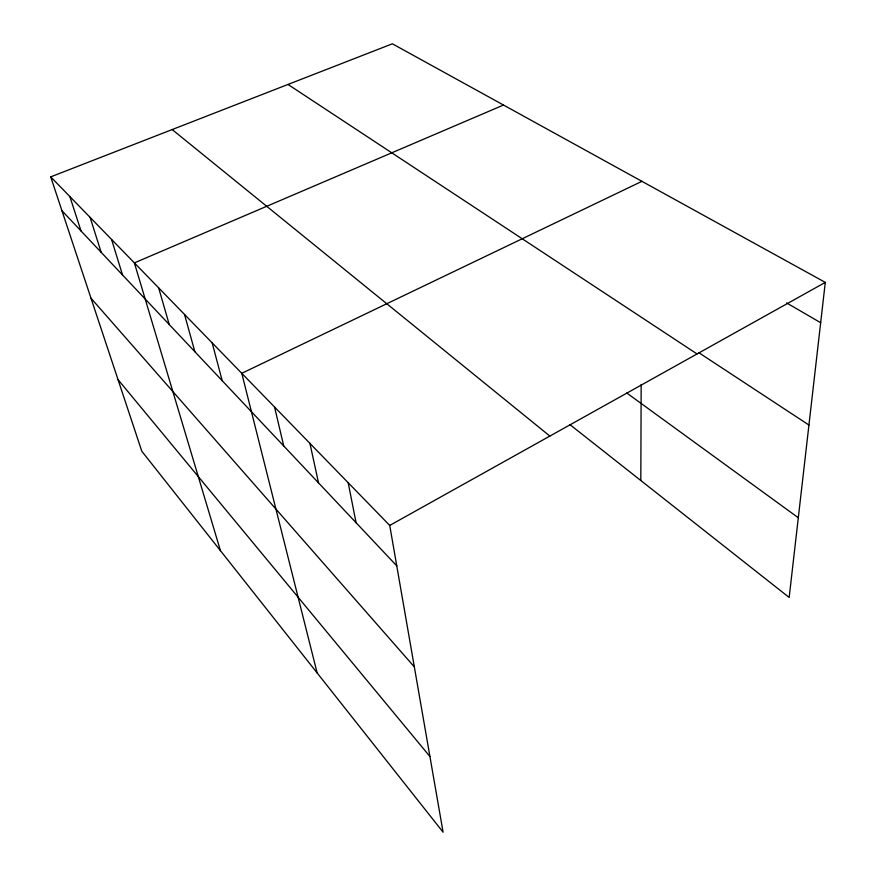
<?xml version="1.0" encoding="UTF-8"?>
<svg xmlns="http://www.w3.org/2000/svg" width="876" height="876" viewBox="0 0 876 876"><rect width="100%" height="100%" fill="white"/><g stroke="black" fill="none" stroke-linecap="round" stroke-linejoin="round"><path stroke-width="1.31" d="M640.816 480.508L641.166 384.487M50.709 176.864L389.732 525.436L443.092 832.2L141.803 451.228L50.709 176.864L392.371 43.8L825.291 282.39L789.167 597.454L570.024 424.696M389.732 525.436L825.291 282.39M641.922 181.332L241.776 373.307L317.156 672.965M503.492 105.043L134.378 262.888L220.456 550.686M786.626 302.932L820.67 322.707M698.621 352.557L808.931 425.035M288.007 84.446L697.044 353.948M626.778 393.006L798.299 517.738M172.178 129.56L549.854 436.084M61.955 210.722L396.762 565.863M91.016 298.245L414.337 666.888M118.03 379.615L429.93 756.525M69.85 196.542L81.019 230.946M90.097 217.357L101.178 252.332M111.57 239.444L122.531 274.976M158.644 287.843L169.243 324.525M184.518 314.44L194.866 351.703M212.167 342.866L222.208 380.699M274.56 407.011L283.736 445.972M309.929 443.376L318.525 482.873M348.188 482.72L356.083 522.709"/></g></svg>
